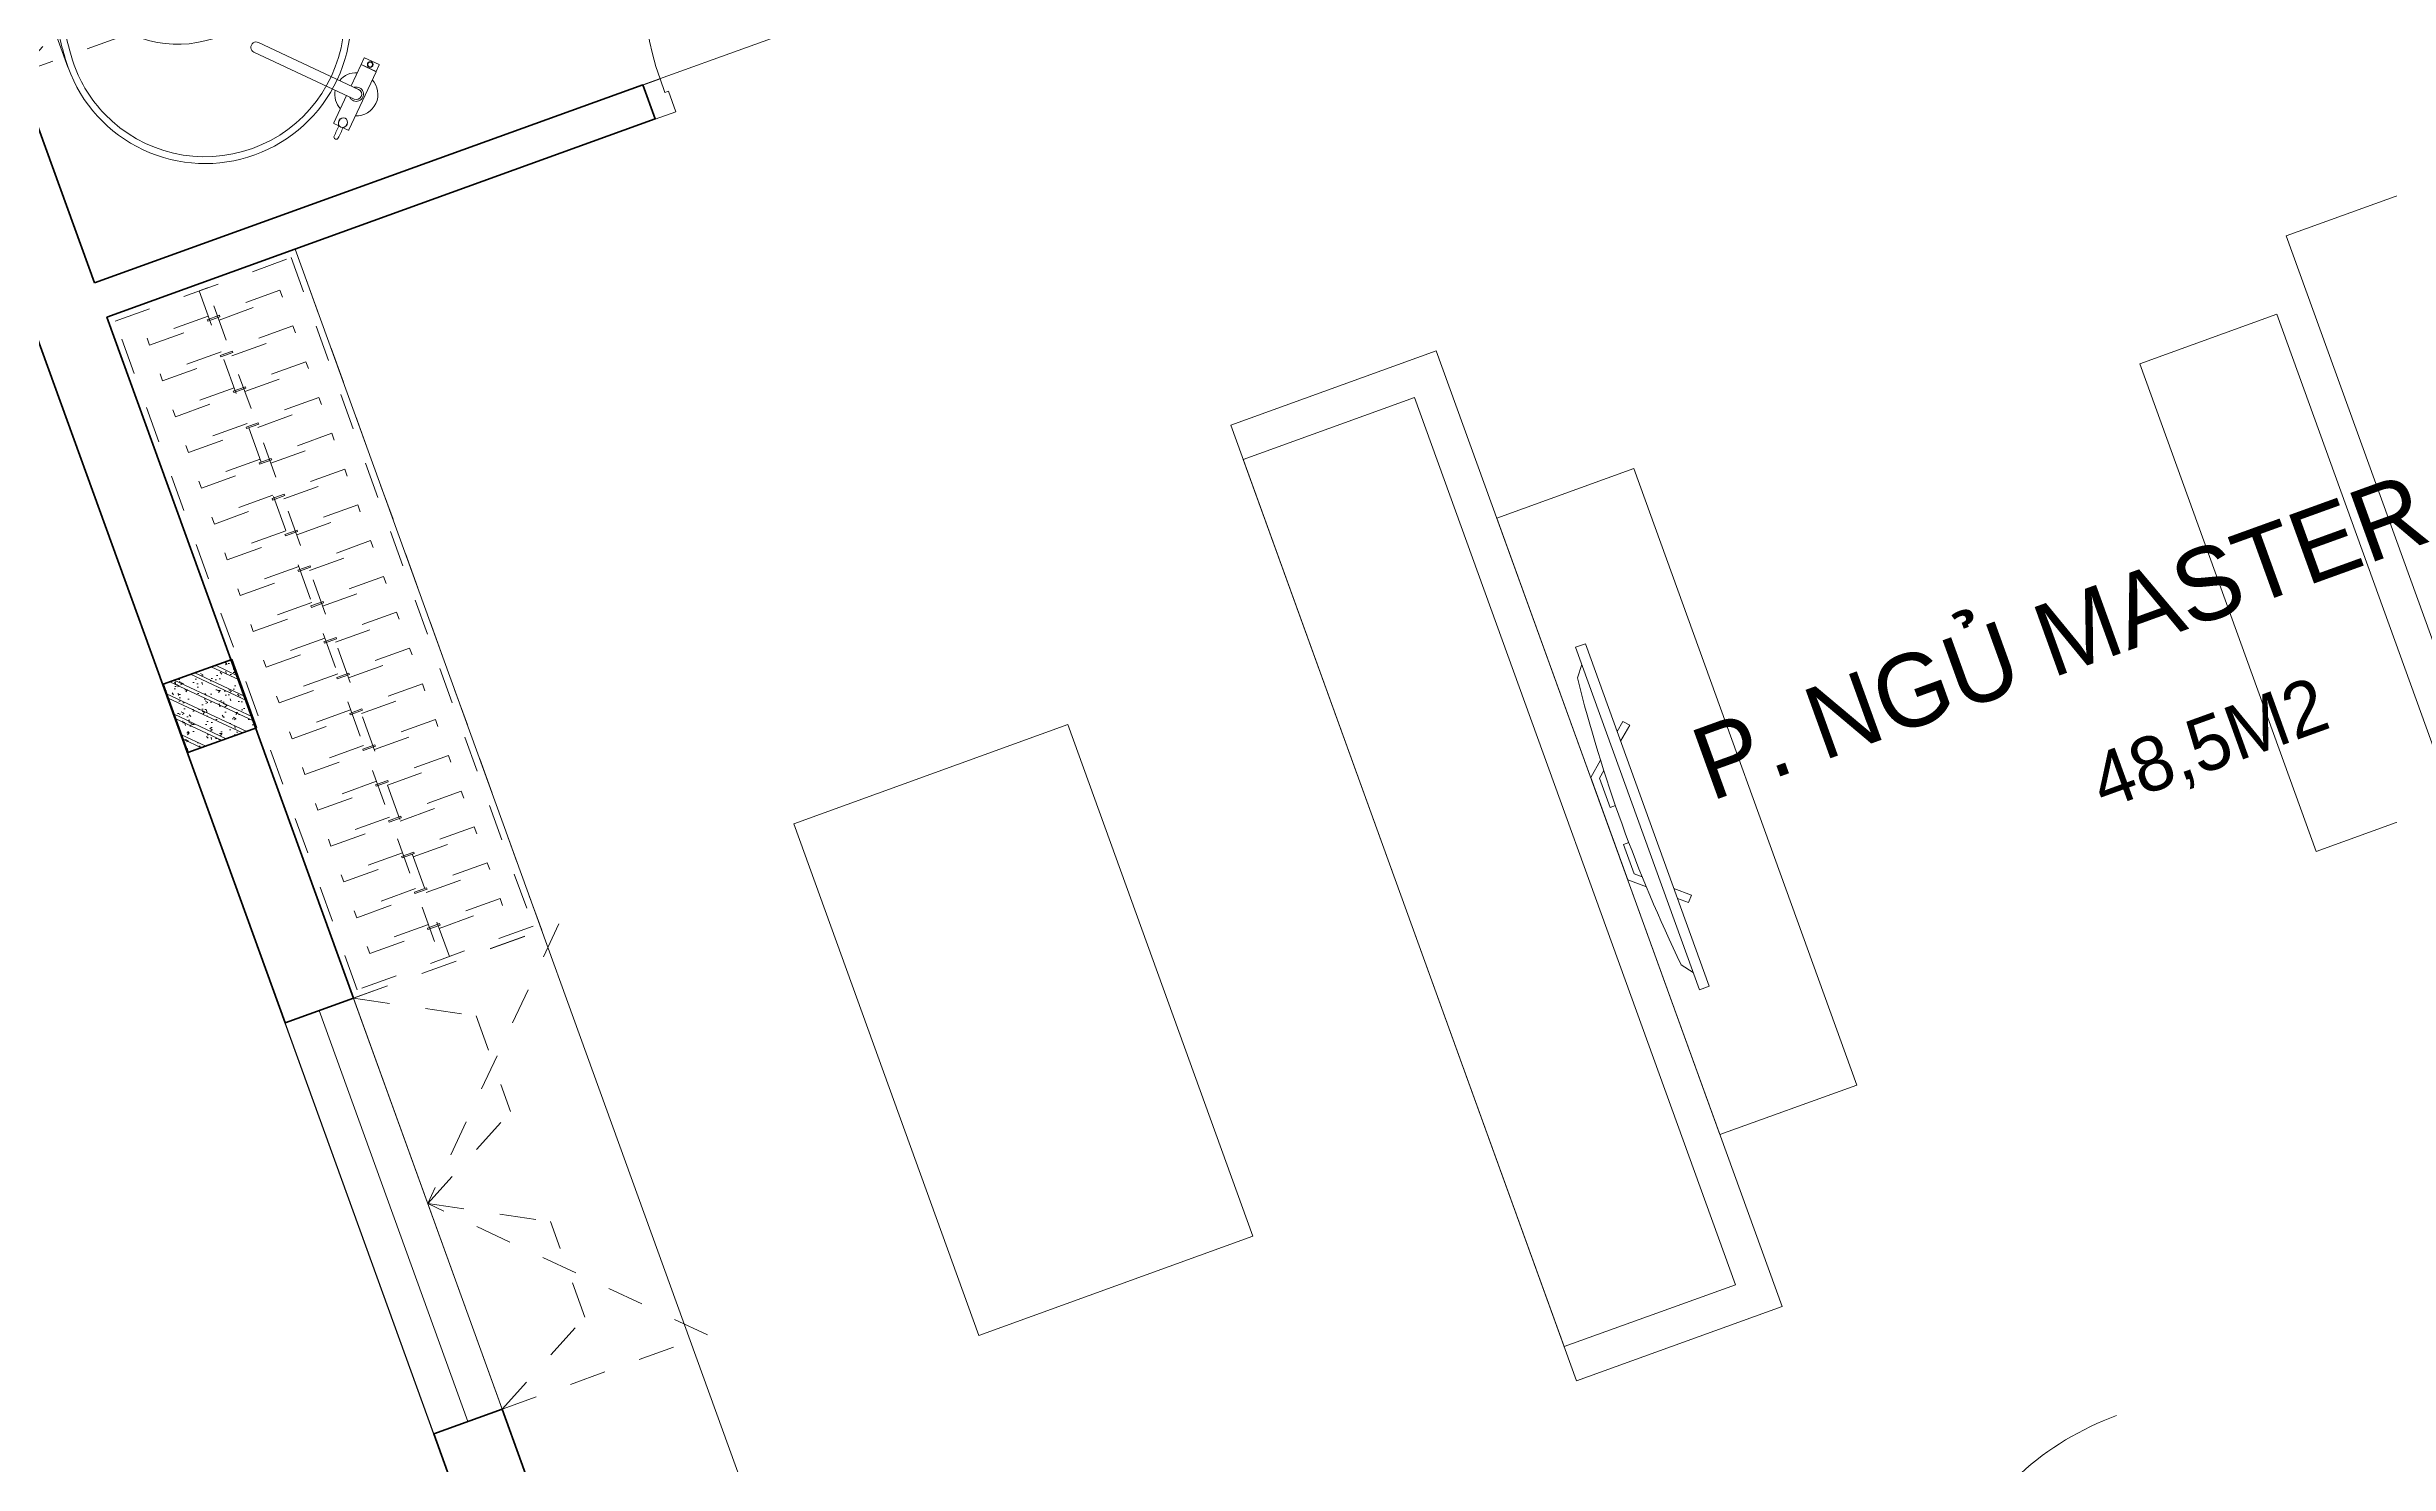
# Model space of a CAD drawing. Header units: metres. Extents: x 568332 to 569219, y 2065964 to 2066430.
# Drawn here: x 568581.48 to 568587.91, y 2066339.52 to 2066343.41 of the extents above; entities that cross this region are included whole.
import ezdxf

# ---------------------------------------------------------------- set-up
doc = ezdxf.new("R2010")
doc.units = ezdxf.units.M
for name, pattern in [('$AUDIT_BAD_LTYPE2', [0]), ('HIDDEN2', [0.1875, 0.125, -0.0625]), ('X-5M-G-MB PHONGNGU$0$HIDDEN2', [0.1875, 0.125, -0.0625])]:
    doc.linetypes.add(name, pattern=pattern)
doc.layers.get('0').update_dxf_attribs({"linetype": 'CONTINUOUS'})
doc.layers.get('DEFPOINTS').update_dxf_attribs({"linetype": 'CONTINUOUS'})
for name, color, linetype, lineweight in [('-DOOR', 137, 'CONTINUOUS', 9), ('-FURNITURE', 46, 'CONTINUOUS', 9), ('-HATCH', 8, 'CONTINUOUS', 5), ('-LINE2', 252, 'CONTINUOUS', 9), ('-STEEL1', 1, 'CONTINUOUS', 35), ('-WALL', 4, 'CONTINUOUS', 35), ('TEXT25', 2, 'CONTINUOUS', 13)]:
    doc.layers.add(name, color=color, linetype=linetype, lineweight=lineweight)
doc.layers.add('APOLIC', color=7, linetype='CONTINUOUS')
doc.layers.add('LoLK', color=6, linetype='CONTINUOUS')
doc.styles.add('SVN_AVO_thuong', font='')
doc.styles.add('T1', font='', dxfattribs={"height": 200})
doc.styles.get('SVN_AVO_thuong').set_extended_font_data('SVN-Avo')
doc.styles.get('T1').set_extended_font_data('VNgeometric Light')

# ---------------------------------------------------------------- blocks, each defined once
blk = doc.blocks.new('*U292')
at = {"ltscale": 0.3}
for points in [[(1072.648608955455, 0, 0.4142135623730951), (50, 1022.648608955455, 0.4142135623730951)], [(1072.648608955456, 0, -0.4142135623730951), (2040.997291771643, 968.3486828161876, -0.4142135623730951)]]:
    blk.add_lwpolyline(points, format="xyb", dxfattribs=at)
for points in [[(607.832537065732, 597.8121955390618), (727.7715124857222, 717.7511709590519), (747.7613417223872, 697.761341722387), (727.7715124857427, 677.7715124857425), (711.7796490964148, 693.7633758750703), (611.8305029130692, 593.8142296917247)], [(0, 0), (50, 0), (50, -40), (60, -40), (60, -245.9999999543969), (0, -245.9999999543969)], [(2090.997291771643, 0), (2040.997291771643, 0), (2040.997291771643, -40), (2030.997291771643, -40), (2030.997291771643, -245.9999999543969), (2090.997291771643, -245.9999999543969)]]:
    blk.add_lwpolyline(points, close=True)
for points in [[(702.4110880447375, 652.4110880447372), (730.6953592921994, 624.1268167972753), (801.4060374108542, 694.8374949159302), (773.1217661633923, 723.1217661633921), (702.4110880447375, 652.4110880447372)], [(704.4658889366618, 654.4658889366615), (120.7106781186548, 70.71067811865474)], [(1426.98204971791, 614.0152420537327), (1398.697778470448, 585.730970806271), (1327.987100351793, 656.4416489249254), (1356.271371599255, 684.7259201723875), (1426.98204971791, 614.0152420537327)], [(1424.927248825986, 616.0700429456567), (1970.286613652989, 70.71067811865441)], [(120.7106781186548, 70.71067811865474), (148.9949493661167, 42.42640687119284), (78.2842712474619, -28.2842712474619), (50, 0), (120.7106781186548, 70.71067811865474)], [(1970.286613652989, 70.71067811865441), (1942.002342405526, 42.42640687119251), (2012.713020524181, -28.28427124746213), (2040.997291771643, -2.273736754432321e-13), (1970.286613652989, 70.71067811865441)]]:
    blk.add_lwpolyline(points)
at = {"layer": 'APOLIC', "linetype": '$AUDIT_BAD_LTYPE2'}
for p, q in [((134.8528137423857, 56.56854249492379), (716.5532236684685, 638.2689524210064)), ((730.6953592921994, 624.1268167972753), (148.9949493661167, 42.42640687119284)), ((1398.697778470448, 585.730970806271), (1942.002342405526, 42.42640687119251)), ((1956.144478029257, 56.56854249492335), (1412.839914094179, 599.8731064300016))]:
    blk.add_line(p, q, dxfattribs=at)
blk = doc.blocks.new('A$Ca4813e04')
at = {"layer": '-FURNITURE'}
blk.add_line((499.9998380669276, 800.000044790082), (499.99983775086, 2800.000045057328), dxfattribs=at)
for points in [[(-0.0001582506229169667, 3600.000101939047), (-0.0001585004501976073, 2800.000102246064), (499.9998414995498, 2800.000102158345), (499.9998417493771, 3600.000101851329)], [(2000.000557642023, 2800.000045057328), (-0.0001620418042875826, 2800.000045057328), (-0.0001620418042875826, 800.0000447058119), (2000.000557642023, 800.0000447058119)], [(384.3573303839075, 2625.499924773248), (78.29983779555187, 2625.499924773248), (78.29983779555187, 1825.999924719566), (384.3573303839075, 1825.999924719566)], [(384.3573305174359, 1764.49992477319), (78.29983792616986, 1764.49992477319), (78.29983792616986, 981.4999247195665), (384.3573305174359, 981.4999247195665)], [(-0.0001582506229169667, 0.0001014998415485024), (-0.0001585004501976073, 800.0001011928543), (499.9998414995498, 800.0001012805733), (499.9998417493771, 0.000101587560493499)]]:
    blk.add_lwpolyline(points, close=True, dxfattribs=at)
blk = doc.blocks.new('A$C52EE6B0C')
for p, q in [((-17.20769670707523, 15.73427220259327), (17.21740616677562, 15.73427220259327)), ((-17.20769664159161, -15.76179078378482), (17.25286010079435, -15.76177874789573))]:
    blk.add_line(p, q)
for radius in [1.2047244094, 1.0625984252]:
    blk.add_circle((0.004854760598391294, -0.01375929062487558), radius)
for centre, radius, start, end in [((-17.24314525874797, -0.01207868778146803), 15.74633857169191, 90.00004679933201, 180.0060212317107), ((-18.18116453613038, -21.56814891623799), 37.31420158923805, 80.32537186998005, 88.55949406869577), ((10.00461303815246, 158.7953360565007), 145.2428134353977, 261.321760178495, 262.6566174950622), ((-9.994903516751947, 158.7953360565007), 145.2428134353977, 277.3433825049378, 278.678239821505), ((18.19087405753089, -21.56814891623799), 37.31420158923805, 91.44050593130423, 99.67462813001998), ((17.25285478011938, -0.01207868778146803), 15.74633857169191, 359.9939787682893, 89.999953200668), ((-17.21041953764507, 0.001682114729192108), 15.03342542002128, 114.0143397923319, 180.0588324882195), ((-17.25508472573711, 0.1019342582440004), 14.92367355756088, 89.89259614786677, 114.0143398310184), ((-17.85723445771146, -16.41196067107376), 31.44385665188106, 80.95530103647799, 88.85173392611411), ((3.492732717044419, 116.0118507486186), 102.6900642221361, 260.8064278436171, 264.356453546728), ((-0.8758374273893423, 77.0744670072454), 62.80248494290996, 262.9722866301048, 270.8034968767962), ((-0.2559751088847406, -36.67531980102649), 49.54707038386372, 89.69837733597764, 98.51976196149644), ((-0.4392543211579323, 89.40770245710155), 75.83928513553873, 265.3361413481834, 270.3355216603239), ((0.8855469487607479, 77.0744670072454), 62.80248494290996, 269.1965031232039, 277.0277133698951), ((0.5786736126174219, 84.46415005414747), 70.89675459107134, 269.5362586194438, 275.7509718273354), ((0.26568463028525, -36.67531980102649), 49.54707038386372, 81.48023803850357, 90.30162266402236), ((-18.4352474148327, 226.8786012548953), 214.5500408366301, 276.9922117853802, 278.5967700074263), ((17.49661970126908, -11.01489087357186), 26.04177352760918, 90.57161639594337, 98.52623542419117), ((17.38028173809289, 0.6458196171442978), 14.38048270410287, 65.5240217261104, 90.57161639594337), ((17.03142645675689, -0.1205247127218172), 15.22249436628161, 0.4018525137937155, 65.5240217261104), ((-7.450100970658241, -0.4025184732163325), 12.18724008712164, 113.3669392692271, 178.1720206420629), ((-5.419667109847069, -2.205582012422383), 14.69270855791083, 98.51976196149644, 117.8512947361469), ((5.429376631247578, -2.205582012422383), 14.69270855791083, 62.14870526385309, 81.48023803850357), ((7.459810492087854, -0.4025184732163325), 12.18724008712164, 1.827979357937088, 66.63306073077288), ((28.29923964393674, 2.770475775178056), 0.2863587186237817, 160.8078893687392, 185.677575747249), ((1.032724158198107, 0.0596931052277796), 27.11457574387047, 359.8447870516113, 5.677575747249001), ((28.14528837171383, 2.82406351249665), 0.1233475539422422, 123.474108831765, 160.8078893687392), ((28.11764562025201, 2.865868186636362), 0.07323016681635565, 85.79124561711077, 123.474108831765), ((28.11499697584077, 2.829875804425683), 0.1093198730242431, 39.09426345110634, 85.79124561711077), ((27.9923979784362, 2.718469867249951), 0.2748749163090767, 4.941295606222266, 41.00239497281166), ((1.841417531803017, 0.05082119413418695), 26.56153366930607, 359.8606935406443, 5.815426488843808), ((-17.24314525874797, -0.01544044824549928), 15.74633857169191, 179.9939787682893, 269.999953200668), ((-17.21041951692314, -0.02920073014684021), 15.03342545060523, 179.9411309193374, 245.9856601689816), ((-7.450100970658241, 0.3749993371893652), 12.18724008712164, 181.8279793579371, 246.6330607307729), ((7.459810492087854, 0.3749993371893652), 12.18724008712164, 293.3669392692271, 358.1720206420629), ((17.25285478011938, -0.01544044824549928), 15.74633857169191, 270.000046799332, 0.006021231710728335), ((17.0314264257031, 0.09300610912032425), 15.22249441194929, 294.4759783475301, 359.5981396082714), ((1.032724158198107, -0.08721224125474691), 27.11457574387047, 354.322424252751, 0.1552129483886985), ((1.841417531803017, -0.07834033016115427), 26.56153366930607, 354.1845735111562, 0.1393064593556944), ((28.29923964393674, -2.797994911205024), 0.2863587186237817, 174.322424252751, 199.1921106312608), ((28.14528837171383, -2.851582648523618), 0.1233475539422422, 199.1921106312608, 236.525891168235), ((28.11764562025201, -2.89338732266333), 0.07323016681635565, 236.525891168235, 274.2087543828892), ((28.11499697584077, -2.85739494045265), 0.1093198730242431, 274.2087543828892, 320.9057365488936), ((27.9923979784362, -2.745989003276918), 0.2748749163090767, 318.9976050271883, 355.0587043937777), ((-5.419667109847069, 2.178062876395416), 14.69270855791083, 242.1487052638531, 261.4802380385036), ((-0.2559751088847406, 36.64780066499952), 49.54707038386372, 261.4802380385036, 270.3016226640223), ((0.26568463028525, 36.64780066499952), 49.54707038386372, 269.6983773359776, 278.5197619614964), ((5.429376631247578, 2.178062876395416), 14.69270855791083, 278.5197619614964, 297.8512947361469), ((-17.25508472573711, -0.1294528978760354), 14.92367355756088, 245.9856601689816, 270.1074038521332), ((-17.85723445771146, 16.38444203144172), 31.44385665188106, 271.1482660738859, 279.044698963522), ((3.492732717044419, -116.0393693881924), 102.6900642221361, 95.64354645327202, 99.19357215638293), ((10.00461303815246, -158.8228551925276), 145.2428134353977, 97.3433825049378, 98.67823982150497), ((-0.8758374273893423, -77.10198614327237), 62.80248494290996, 89.19650312320385, 97.02771336989514), ((-0.4392543211579323, -89.43522109673359), 75.83928513553873, 89.66447833967614, 94.66385865181664), ((0.5786736126174219, -84.4916686937795), 70.89675459107134, 84.24902817266455, 90.4637413805562), ((0.8855469487607479, -77.10198614327237), 62.80248494290996, 82.97228663010486, 90.80349687679617), ((-18.4352474148327, -226.9061198945274), 214.5500408366301, 81.40322999257371, 83.00778821461982), ((-9.994903516751947, -158.8228551925276), 145.2428134353977, 81.32176017849503, 82.65661749506219), ((17.49661970126908, 10.98737223393982), 26.04177352760918, 261.4737645758088, 269.4283836040566), ((17.38028173809289, -0.6733382567763329), 14.38048270410287, 269.4283836040566, 294.4759782738896), ((-18.18116453613038, 21.54062978021102), 37.31420158923805, 271.4405059313042, 279.6746281300199), ((18.19087405753089, 21.54062978021102), 37.31420158923805, 260.32537186998, 268.5594940686958)]:
    blk.add_arc(centre, radius, start, end)
at = {"layer": 'DEFPOINTS'}
for tag, p in [('MODELNUMBER', (0, 0)), ('TRADENAME', (0, -0.001666666648816317)), ('PRODUCT', (0, -0.003333333355840296)), ('MATERIAL', (0, -0.005000000004656613))]:
    blk.add_attdef(tag, p, '', height=0.001, dxfattribs=at)
blk = doc.blocks.new('A$C4D835AF5')
at = {"layer": '-FURNITURE', "ltscale": 8}
for p, q in [((-3.937007874133997, 0.3346456687140744), (-3.937007874133997, 0.8661417323164642)), ((-3.856363968050573, 0.3149606298829895), (-3.917322834720835, 0.3149606298829895)), ((3.14960629917914, 0.905511811026372), (-3.897637795307674, 0.905511811026372)), ((-3.549881889834069, 0.4615121080132667), (-3.549881889834069, 0.4918150943994988)), ((-3.339881889871322, 0.4918150943994988), (-3.339881889871322, 0.4615121080132667)), ((-0.5905511811724864, 0), (-0.5905511811724864, -12.08661417319672)), ((0.5905511810560711, 0), (0.5905511810560711, -12.08661417319672)), ((3.14960629917914, -0.9055118109972682), (3.14960629917914, 0.905511811026372)), ((3.169291338417679, 0.8956692913197912), (3.14960629917914, 0.8956692913197912)), ((3.169291338417679, -0.8956692912906874), (3.169291338417679, 0.8956692913197912)), ((3.188976377830841, 0.905511811026372), (3.976377952611074, 0.905511811026372)), ((3.996062992024235, -0.8858222072885837), (3.996062992024235, 0.8858183881966397)), ((-3.937007874133997, -0.8661417323164642), (-3.937007874133997, -0.3346456698782276)), ((-3.859123134170659, -0.3149606298829895), (-3.917322834720835, -0.3149606298829895)), ((-0.5905511811724864, -0.9055118109972682), (-3.897637795307674, -0.9055118109972682)), ((-3.702086295757908, -0.4482994973659515), (-3.703305563307367, -0.4183928251150064)), ((-3.626116961007938, -0.4552132484968752), (-3.624325704469811, -0.4472871391335502)), ((-3.592593900160864, -0.4693618138844613), (-3.593808271281887, -0.4553162374941166)), ((-3.516390349017456, -0.4728221969853621), (-3.515662283170968, -0.4687519224826247)), ((-3.483023508393671, -0.4913916403020266), (-3.485677747870795, -0.4713251190551091)), ((-3.406740271369927, -0.4913916403020266), (-3.404085924616084, -0.4713243082514964)), ((-3.373373430629726, -0.4728221969853621), (-3.374101741297636, -0.4687505542242434)), ((-3.297169879544526, -0.4693618138844613), (-3.295955249399412, -0.4553132418950554)), ((-3.263646818697453, -0.4552132484968752), (-3.265438825008459, -0.4472838216461241)), ((-3.187677483947482, -0.4482994973659515), (-3.186458005278837, -0.4183876432944089)), ((3.14960629917914, -0.9055118109972682), (0.5905511810560711, -0.9055118109972682)), ((3.169291338417679, -0.8956692912906874), (3.14960629917914, -0.8956692912906874)), ((3.188976377830841, -0.9055118109972682), (3.976377952611074, -0.9055118109972682))]:
    blk.add_line(p, q, dxfattribs=at)
for radius in [0.3110236219999999, 0.264425112]:
    blk.add_circle((3.582677165279165, 0), radius, dxfattribs=at)
for centre, radius, start, end in [((-5.172746209602337, -0.009833991935011), 0.2398274364867001, 175.3988683949836, 267.683684738816), ((-5.162281866127159, 0.001097322150599211), 0.2496571373087167, 92.26055198415715, 178.0931381794738), ((-5.411562051915098, -2528.914153773454), 2529.164725280366, 89.9660810117202, 89.99457585702427), ((-3.897637795307674, 0.8661417323164642), 0.03937007869999999, 90, 180), ((-3.917322834720835, 0.334645669296151), 0.0196850394, 180, 270), ((-3.444696608930826, -0.1800324727082625), 0.6800319107999998, 90.0155575041171, 98.89806549202986), ((-3.445067178807221, -0.1800325420044828), 0.6800319804999999, 81.10193476241767, 89.98433540355451), ((-5.820766091346741e-11, 0), 2.3622047244, 22.54031043733562, 157.4596895626644), ((-5.820766091346741e-11, 0), 0.7874015747999998, 318.5903779145428, 221.4096220854572), ((-5.820766091346741e-11, 0), 0.5905511810999999, 0, 180), ((3.188976377830841, 0.8858267717296258), 0.0196850394, 90, 180), ((3.976377952611074, 0.8858267717296258), 0.0196850394, 0, 90), ((-4.563514047302306, 275.4393603570643), 275.6895205756396, 269.8713704548476, 270.134413801293), ((-3.917322834720835, -0.334645669296151), 0.0196850394, 90, 180), ((-3.897637795307674, -0.8661417323164642), 0.03937007869999999, 180, 270), ((-3.69050836347742, -0.4472920451080427), 0.01162168131717254, 184.9730588167124, 258.0340652050838), ((-3.646140178490896, -0.2514027326542418), 0.2124717066311285, 257.2815863172942, 272.5837431166033), ((-3.637047897733282, -0.4523756541602779), 0.01129324217511807, 272.4656825237923, 345.4476281752974), ((-3.581550852512009, -0.4681202150823083), 0.01111262650185997, 186.4149760746678, 247.4426638316044), ((-3.544597993255593, -0.2922010583861265), 0.190689105969796, 257.5175194414243, 274.7853332085882), ((-3.528885980602354, -0.4692233995883726), 0.01300354377461912, 270.8627506118385, 343.9333648868276), ((-3.471052158158273, -0.4887641616223846), 0.01225629918881619, 192.3790292665462, 260.142289403178), ((-3.445049900154117, -0.295684714539675), 0.2070703525339242, 262.2005895473907, 277.9341143868692), ((-3.417906698421575, -0.4895470514893532), 0.01131775609399448, 277.3077516790804, 350.6199838641652), ((-3.361692738719285, -0.4698820120247547), 0.01204505090893129, 194.128595859641, 259.0416995531207), ((-3.342932183295488, -0.2742454641556833), 0.2085271705549764, 264.2062775251951, 279.0284077801071), ((-3.310024282021914, -0.4671465401770547), 0.01304389132053663, 269.1875638990808, 350.2219325995679), ((-3.252893783501349, -0.4524938771792222), 0.01109156189044463, 194.1921654394817, 261.8514003855582), ((-3.243402015476022, -0.2392133744724561), 0.2245328352159587, 267.1755962354845, 281.6727780298017), ((-3.20032295252895, -0.4465554517519195), 0.01276517026006314, 280.6032237323427, 352.1473828500294), ((-5.820766091346741e-11, 0), 2.3622047244, 202.5403104373356, 255.4906014981622), ((-5.820766091346741e-11, 0), 2.3622047244, 284.5092583305358, 337.4596895626644), ((3.188976377830841, -0.8858267716132104), 0.0196850394, 180, 270), ((3.976377952611074, -0.8858267716132104), 0.0196850394, 270, 0), ((-5.820766091346741e-11, -12.08661417319672), 0.5905511810999999, 180, 0)]:
    blk.add_arc(centre, radius, start, end, dxfattribs=at)
blk.add_ellipse((-3.444881830888335, -0.001299991592532024), major_axis=(0.5549964930499999, 1.979270000163069e-05), ratio=0.8491940411667758, dxfattribs=at)
for tag, p in [('TRADENAME', (-0.004336408572271466, 0.006709126027999446)), ('MODELNUMBER', (-0.004336408572271466, 0.008375792705919594)), ('PRODUCT', (-0.004336408572271466, 0.005042459379183128)), ('MATERIAL', (-0.004336408572271466, 0.003375792701262981))]:
    blk.add_attdef(tag, p, '', height=0.0009999999999999998, dxfattribs=at)
blk = doc.blocks.new('A$C06914B9D')
at = {"layer": '-FURNITURE', "ltscale": 5}
for p, q in [((294.6599550954998, -1372.946706551127), (294.593063864857, -1495.269907747395)), ((614.665790906176, -1373.70155921299), (614.5996415428817, -1494.51505508367))]:
    blk.add_line(p, q, dxfattribs=at)
for centre, radius, start, end in [((328.8346441350877, -1372.66104604397), 34.19417278572232, 97.79750243114067, 180.4786434526077), ((449.6535268053412, -3017.262859358452), 1683.161974464355, 85.38531070553488, 94.27462811831235), ((580.4543413612992, -1373.438239138573), 34.19417278572232, 359.5587913520952, 82.23993242046836), ((328.802044255659, -1495.589171717875), 34.19417278572232, 179.4650466896836, 262.14618768116), ((449.2141993120313, 149.0575992399827), 1683.174451148718, 265.7381508570538, 274.6274353096679), ((580.4225383251905, -1494.74476924073), 34.19417278572232, 277.7037576780962, 0.384898782282091)]:
    blk.add_arc(centre, radius, start, end, dxfattribs=at)
at = {"layer": '-FURNITURE', "ltscale": 8}
ref = blk.add_blockref('A$C4D835AF5', (131.1496618650854, -111.8140449207276), dxfattribs=dict(at, xscale=-25.08682081009749, yscale=25.08682081009749, zscale=25.08682081009749, rotation=45.00000000000001))
ref.add_attrib('MODELNUMBER', 'K-T97328-4', (131.0602679159492, -111.5708033395931), dxfattribs={"layer": 'DEFPOINTS', "height": 0.02508682081009749, "rotation": 224.9999999245364})
ref.add_attrib('TRADENAME', 'PURIST', (131.0898330230266, -111.6003684485331), dxfattribs={"layer": 'DEFPOINTS', "height": 0.02508682081009749, "rotation": 224.9999999245364})
ref.add_attrib('PRODUCT', 'BATH FILLER', (131.1193981114775, -111.6299335351214), dxfattribs={"layer": 'DEFPOINTS', "height": 0.02508682081009749, "rotation": 224.9999999245364})
ref.add_attrib('MATERIAL', 'PREMIUM MATERIALS', (131.1489632185549, -111.6594986421987), dxfattribs={"layer": 'DEFPOINTS', "height": 0.02508682081009749, "rotation": 224.9999999245364})
at = {"layer": '-FURNITURE'}
ref = blk.add_blockref('A$C52EE6B0C', (450.3224925715476, -887.8775309827179), dxfattribs=dict(at, xscale=25.39829667096628, yscale=25.39829667096628, zscale=25.39829667096628, rotation=270))
ref.add_attrib('MODELNUMBER', 'K-1800', (450.3224925715476, -887.8775309827179), dxfattribs={"layer": 'DEFPOINTS', "height": 0.02539829667096628, "rotation": 270})
ref.add_attrib('TRADENAME', 'ABRAZO', (450.2801620643586, -897.8758592382073), dxfattribs={"layer": 'DEFPOINTS', "height": 0.02539829667096628, "rotation": 270})
ref.add_attrib('PRODUCT', 'BATH', (450.2378315906972, -897.8758592456579), dxfattribs={"layer": 'DEFPOINTS', "height": 0.02539829667096628, "rotation": 270})
ref.add_attrib('MATERIAL', 'LITHOCAST', (450.1955010872334, -897.8758592493832), dxfattribs={"layer": 'DEFPOINTS', "height": 0.02539829667096628, "rotation": 270})
blk = doc.blocks.new('*U18')
at = {"linetype": '$AUDIT_BAD_LTYPE2'}
for p, q in [((70, 100), (69.99999999999999, 599.9999999999982)), ((89.99999999999999, 599.9999999999982), (90, 100))]:
    blk.add_line(p, q, dxfattribs=at)
for points in [[(49.99999999999999, 599.9999999999982), (89.99999999999999, 599.9999999999982), (89.99999999999999, 699.9999999999982), (49.99999999999999, 699.9999999999982), (49.99999999999999, 599.9999999999982)], [(49.99999999999999, 602.9059272893337), (50, 100)], [(50, 100), (90, 100), (90, 0), (50, 0), (50, 100)]]:
    blk.add_lwpolyline(points)
for points in [[(118.2698876160139, 494.5156181119073), (118.2698876160139, 664.1349438079906), (89.99999999999999, 664.1349438079906), (89.99999999999999, 635.8650561920058), (112.6159100928053, 635.8650561920058), (112.6159100928053, 494.5156181119073)], [(0, 0), (50, 0), (50, -40), (60, -40), (60, -100.0001724930698), (0, -100.0001724930698)], [(799.9999999999982, 7.105427357601134e-15), (749.9999999999982, 7.105427357601134e-15), (749.9999999999982, -40), (739.9999999999982, -40), (739.9999999999982, -100.0001724930698), (799.9999999999982, -100.0001724930698)]]:
    blk.add_lwpolyline(points, close=True)
at = {"linetype": '$AUDIT_BAD_LTYPE2', "ltscale": 0.3}
blk.add_arc((50, 0), 699.9999999999982, 0, 90, dxfattribs=at)
blk = doc.blocks.new('XR.MB.LM123$0$tvi 1')
blk.add_lwpolyline([(28.54445810673496, -2.291926648467779e-10), (28.54445810673496, -999.9999999999964), (-7.275957614183426e-12, -1000), (0, 0)], close=True)
for points in [[(28.54445810680045, -50.31958968611434), (52.37372755713295, -80.86315460130209)], [(-24.09820395050338, -235.5599978379832), (-39.09879504836863, -251.7939635238108)], [(0, -284.7849796677438), (-39.09879504836863, -251.7939635238108)], [(0, -255.9952397129928), (-24.09820395050338, -235.5599978379832)], [(69.66229681991535, -315.0836646851385), (111.1934016081432, -350.2927865858655), (111.193401608034, -649.712917566063), (69.68611289083492, -684.9110379843005)], [(89.09002233762294, -445.7449799550195), (89.09002233762294, -359.9578938602899), (70.91298945683957, -344.6203678706661)], [(89.09002233762294, -445.7449799550195), (73.49991829216015, -445.7449799550232)], [(89.09002233768115, -554.2550200447404), (89.09002233773936, -640.0421061392371), (70.91298945678864, -655.3796321293303)], [(89.09002233768115, -554.2550200447404), (73.49991829216015, -554.2550200447404)], [(0, -715.2150203320198), (-39.09879504836863, -748.2060364759491)], [(-24.09820395050338, -764.4400021620095), (-39.09879504836863, -748.2060364759491)], [(0, -744.004760287), (-24.09820395050338, -764.4400021620095)], [(28.54445810674224, -949.680410313882), (52.37372755713295, -919.1368453984578)]]:
    blk.add_lwpolyline(points)
blk.add_arc((-4025.16618952866, -499.9999999999964), 4099.025185406737, 354.1310878512652, 5.868912148527433)
blk = doc.blocks.new('*U294')
at = {"linetype": 'X-5M-G-MB PHONGNGU$0$HIDDEN2'}
for points in [[(0, 600.0000000004657), (0, 0), (2169.805171360719, -7.763894158336599e-10), (2169.805171360719, 599.9999999996893)], [(2149.805171360719, 579.999661371616), (2149.805171360719, 19.99966137161606), (20, 20.00000000046566), (20, 580.0000000004657)], [(2149.805171360719, 286.6991212946981), (2149.805171360719, 313.0991212946049), (20, 313.0991212953813), (19.99999859370291, 286.6991212952417)], [(113.7817614636733, 319.1750910408318), (109.4317788550979, 319.1750910408318), (109.4317788550979, 280.441767644881), (113.7817614636733, 280.441767644881)], [(227.7817614636733, 319.1750910407849), (223.4317788550979, 319.1750910407849), (223.4317788550979, 280.4417676448341), (227.7817614636733, 280.4417676448341)], [(341.7817614636733, 319.175091040738), (337.4317788550979, 319.175091040738), (337.4317788550979, 280.4417676447872), (341.7817614636733, 280.4417676447872)], [(455.7817614636733, 319.1750910406911), (451.4317788550979, 319.1750910406911), (451.4317788550979, 280.4417676447403), (455.7817614636733, 280.4417676447403)], [(569.7817614636733, 319.1750910406442), (565.431778855098, 319.1750910406442), (565.431778855098, 280.4417676446934), (569.7817614636733, 280.4417676446934)], [(683.7817614636733, 319.1750910405973), (679.431778855098, 319.1750910405973), (679.431778855098, 280.4417676446465), (683.7817614636733, 280.4417676446465)], [(797.7817614636733, 319.1750910405504), (793.431778855098, 319.1750910405504), (793.431778855098, 280.4417676445996), (797.7817614636733, 280.4417676445996)], [(911.7817614636733, 319.1750910405035), (907.431778855098, 319.1750910405035), (907.431778855098, 280.4417676445527), (911.7817614636733, 280.4417676445527)], [(1025.781761463673, 319.1750910404566), (1021.431778855098, 319.1750910404566), (1021.431778855098, 280.4417676445057), (1025.781761463673, 280.4417676445057)], [(1139.781761463673, 319.1750910404097), (1135.431778855098, 319.1750910404097), (1135.431778855098, 280.4417676444588), (1139.781761463673, 280.4417676444588)], [(1253.781761463673, 319.1750910403628), (1249.431778855098, 319.1750910403628), (1249.431778855098, 280.4417676444119), (1253.781761463673, 280.4417676444119)], [(1367.781761463673, 319.1750910403159), (1363.431778855098, 319.1750910403159), (1363.431778855098, 280.441767644365), (1367.781761463673, 280.441767644365)], [(1481.781761463673, 319.175091040269), (1477.431778855098, 319.175091040269), (1477.431778855098, 280.4417676443181), (1481.781761463673, 280.4417676443181)], [(1595.781761463673, 319.175091040222), (1591.431778855098, 319.175091040222), (1591.431778855098, 280.4417676442712), (1595.781761463673, 280.4417676442712)], [(1709.781761463673, 319.1750910401751), (1705.431778855098, 319.1750910401751), (1705.431778855098, 280.4417676442243), (1709.781761463673, 280.4417676442243)], [(1823.781761463673, 319.1750910401282), (1819.431778855098, 319.1750910401282), (1819.431778855098, 280.4417676441774), (1823.781761463673, 280.4417676441774)], [(1937.781761463673, 319.1750910400813), (1933.431778855098, 319.1750910400813), (1933.431778855098, 280.4417676441305), (1937.781761463673, 280.4417676441305)], [(2051.781761463673, 319.1750910400344), (2047.431778855098, 319.1750910400344), (2047.431778855098, 280.4417676440836), (2051.781761463673, 280.4417676440836)]]:
    blk.add_lwpolyline(points, close=True, dxfattribs=at)
for points in [[(122.2409142897814, 313.1103512093413), (122.2409142897814, 515.2497102723445), (100.1765458012815, 515.2497102723445), (100.1765458012815, 313.1103512093413)], [(236.2409142897814, 313.1103512092944), (236.2409142897814, 515.2497102722975), (214.1765458012815, 515.2497102722975), (214.1765458012815, 313.1103512092944)], [(350.2409142897814, 313.1103512092475), (350.2409142897814, 515.2497102722507), (328.1765458012815, 515.2497102722507), (328.1765458012815, 313.1103512092475)], [(464.2409142897814, 313.1103512092006), (464.2409142897814, 515.2497102722037), (442.1765458012815, 515.2497102722037), (442.1765458012815, 313.1103512092006)], [(578.2409142897814, 313.1103512091537), (578.2409142897814, 515.2497102721569), (556.1765458012815, 515.2497102721569), (556.1765458012815, 313.1103512091537)], [(692.2409142897814, 313.1103512091068), (692.2409142897814, 515.24971027211), (670.1765458012815, 515.24971027211), (670.1765458012815, 313.1103512091068)], [(806.2409142897814, 313.1103512090599), (806.2409142897814, 515.249710272063), (784.1765458012815, 515.249710272063), (784.1765458012815, 313.1103512090599)], [(920.2409142897814, 313.110351209013), (920.2409142897814, 515.2497102720162), (898.1765458012815, 515.2497102720162), (898.1765458012815, 313.110351209013)], [(1034.240914289781, 313.1103512089661), (1034.240914289781, 515.2497102719692), (1012.176545801281, 515.2497102719692), (1012.176545801281, 313.1103512089661)], [(1148.240914289781, 313.1103512089192), (1148.240914289781, 515.2497102719224), (1126.176545801281, 515.2497102719224), (1126.176545801281, 313.1103512089192)], [(1262.240914289781, 313.1103512088723), (1262.240914289781, 515.2497102718754), (1240.176545801281, 515.2497102718754), (1240.176545801281, 313.1103512088723)], [(1376.240914289781, 313.1103512088254), (1376.240914289781, 515.2497102718285), (1354.176545801281, 515.2497102718285), (1354.176545801281, 313.1103512088254)], [(1490.240914289781, 313.1103512087785), (1490.240914289781, 515.2497102717816), (1468.176545801281, 515.2497102717816), (1468.176545801281, 313.1103512087785)], [(1604.240914289781, 313.1103512087315), (1604.240914289781, 515.2497102717347), (1582.176545801281, 515.2497102717347), (1582.176545801281, 313.1103512087315)], [(1718.240914289781, 313.1103512086846), (1718.240914289781, 515.2497102716878), (1696.176545801281, 515.2497102716878), (1696.176545801281, 313.1103512086846)], [(1832.240914289781, 313.1103512086377), (1832.240914289781, 515.2497102716409), (1810.176545801281, 515.2497102716409), (1810.176545801281, 313.1103512086377)], [(1946.240914289781, 313.1103512085908), (1946.240914289781, 515.2497102715939), (1924.176545801281, 515.2497102715939), (1924.176545801281, 313.1103512085908)], [(2060.240914289781, 313.1103512085439), (2060.240914289781, 515.2497102715471), (2038.176545801281, 515.2497102715471), (2038.176545801281, 313.1103512085439)], [(100.1765458012815, 286.7103512094345), (100.1765458012815, 92.0852110228024), (122.2409142897814, 92.0852110228024), (122.2409142897814, 286.7103512094345)], [(214.1765458012815, 286.7103512093876), (214.1765458012815, 92.08521102275549), (236.2409142897814, 92.08521102275549), (236.2409142897814, 286.7103512093876)], [(328.1765458012815, 286.7103512093407), (328.1765458012815, 92.08521102270858), (350.2409142897814, 92.08521102270858), (350.2409142897814, 286.7103512093407)], [(442.1765458012815, 286.7103512092938), (442.1765458012815, 92.08521102266168), (464.2409142897814, 92.08521102266168), (464.2409142897814, 286.7103512092938)], [(556.1765458012815, 286.7103512092469), (556.1765458012815, 92.08521102261477), (578.2409142897814, 92.08521102261477), (578.2409142897814, 286.7103512092469)], [(670.1765458012815, 286.7103512092), (670.1765458012815, 92.08521102256786), (692.2409142897814, 92.08521102256786), (692.2409142897814, 286.7103512092)], [(784.1765458012815, 286.7103512091531), (784.1765458012815, 92.08521102252095), (806.2409142897814, 92.08521102252095), (806.2409142897814, 286.7103512091531)], [(898.1765458012815, 286.7103512091062), (898.1765458012815, 92.08521102247404), (920.2409142897814, 92.08521102247404), (920.2409142897814, 286.7103512091062)], [(1012.176545801281, 286.7103512090592), (1012.176545801281, 92.08521102242715), (1034.240914289781, 92.08521102242715), (1034.240914289781, 286.7103512090592)], [(1126.176545801281, 286.7103512090123), (1126.176545801281, 92.08521102238024), (1148.240914289781, 92.08521102238024), (1148.240914289781, 286.7103512090123)], [(1240.176545801281, 286.7103512089654), (1240.176545801281, 92.08521102233333), (1262.240914289781, 92.08521102233333), (1262.240914289781, 286.7103512089654)], [(1354.176545801281, 286.7103512089186), (1354.176545801281, 92.08521102228642), (1376.240914289781, 92.08521102228642), (1376.240914289781, 286.7103512089186)], [(1468.176545801281, 286.7103512088717), (1468.176545801281, 92.0852110222395), (1490.240914289781, 92.0852110222395), (1490.240914289781, 286.7103512088717)], [(1582.176545801281, 286.7103512088247), (1582.176545801281, 92.0852110221926), (1604.240914289781, 92.0852110221926), (1604.240914289781, 286.7103512088247)], [(1696.176545801281, 286.7103512087778), (1696.176545801281, 92.0852110221457), (1718.240914289781, 92.0852110221457), (1718.240914289781, 286.7103512087778)], [(1810.176545801281, 286.7103512087309), (1810.176545801281, 92.08521102209879), (1832.240914289781, 92.08521102209879), (1832.240914289781, 286.7103512087309)], [(1924.176545801281, 286.710351208684), (1924.176545801281, 92.08521102205188), (1946.240914289781, 92.08521102205188), (1946.240914289781, 286.710351208684)], [(2038.176545801281, 286.7103512086371), (2038.176545801281, 92.08521102200497), (2060.240914289781, 92.08521102200497), (2060.240914289781, 286.7103512086371)]]:
    blk.add_lwpolyline(points, dxfattribs=at)
blk = doc.blocks.new('D12')
at = {"layer": '-DOOR'}
for p, q in [((0, 200.0213350024052), (1200, 200.0213350024052)), ((0, 100), (1200, 100.2985981091746)), ((0, 0), (1200, 0.2985981091745802))]:
    blk.add_line(p, q, dxfattribs=at)
at = {"layer": '-LINE2', "linetype": 'HIDDEN2', "ltscale": 10}
for p, q in [((0, 200), (0, 800)), ((0, 800), (600, 200.0213350024052)), ((1200, 800), (600, 200.0213350024052)), ((1200, 200), (1200, 800)), ((1200, 200), (1200, 800)), ((0, 200.0213350024052), (160.3887441940024, 500)), ((160.3887441940024, 500), (439.4600093320769, 500.1492614196613)), ((600, 200.0213350024052), (439.4600093320769, 500.1492614196613)), ((600, 200.0213350024052), (760.5399906679231, 500.1492614196613)), ((1039.611255805998, 500), (760.5399906679231, 500.1492614196613)), ((1200, 200.0213350024052), (1039.611255805998, 500))]:
    blk.add_line(p, q, dxfattribs=at)
blk = doc.blocks.new('18x35')
at = {"layer": '-HATCH'}
h = blk.add_hatch(dxfattribs=at)
h.set_pattern_fill('CHAU-01', color=256, scale=10, angle=-1.272221872585407e-14, pattern_type=2)
h.set_pattern_definition([(49.99999999999999, (0, 0), (71.72601826007535, -6.275213498259527), [7.5, -82.5]), (355, (0, 0), (-13.87513336129999, 75.21921337000119), [6, -66]), (100.4514, (5.977167999997619, -0.5229339999999638), (57.85093817140217, 68.94395420609534), [6.374019000000001, -70.1142112]), (46.18419999999998, (0, 20), (106.7241048625644, -16.55190143290183), [11.25, -123.75]), (96.63559999999998, (8.89367449999554, 18.62066930000003), (93.46627055487036, 97.41178709004416), [9.561028799999994, -105.1713]), (351.1842, (0, 20), (93.46619451336275, 97.41186009253245), [9, -99]), (20.99999999999998, (10, 15), (59.69070521184616, -40.2618890665339), [7.5, -82.5]), (326.0000000000001, (10, 15), (24.33153319215819, 72.5150045046853), [6, -66]), (71.45139999999999, (14.97422329999972, 11.64483940000002), (84.022262858149, 32.25304967099522), [6.374019000000001, -70.1142112]), (37.49999999999998, (0, 0), (1.215985531729074, 33.28938538313115), [0, -65.19999999999999, 0, -67, 0, -66.25]), (7.499999999999987, (0, 0), (26.30695374421487, 39.44117118823602), [0, -38.2, 0, -63.7, 0, -25.25]), (327.5, (-22.30000000000291, 0), (53.3822436172409, -2.255487173437988), [0, -25, 0, -78, 0, -103.5]), (317.5, (-32.30000000000291, 0), (58.31861693423862, 10.01049823323176), [0, -32.5, 0, -51.8, 0, -73.5]), (44.99999999999999, (0, 0), (-30.05203820042826, 30.05203820042828), []), (44.99999999999999, (0, 12.25), (-30.05203820042826, 30.05203820042828), [])])
h.paths.add_polyline_path([(96508.03118051568, 47993.04977023201), (96508.03118051568, 47793.04977023201), (96708.03118051568, 47793.04977023201), (96708.03118051568, 47993.04977023201)])
at = {"layer": '-STEEL1'}
blk.add_lwpolyline([(96508.03118051568, 47793.04977023201), (96708.03118051568, 47793.04977023201), (96708.03118051568, 47993.04977023201), (96508.03118051568, 47993.04977023201)], close=True, dxfattribs=at)
blk = doc.blocks.new('M2-T3.4')
at = {"layer": '-DOOR'}
for p, q in [((568582.2305639144, 2066340.763576066), (568582.6386230141, 2066339.635329554)), ((568582.3241946254, 2066340.797454059), (568582.7322537252, 2066339.669207547)), ((568582.5447986976, 2066339.601395599), (568582.1367580153, 2066340.729650558))]:
    blk.add_line(p, q, dxfattribs=at)
at = {"layer": '-FURNITURE'}
for points in [[(568583.6034967446, 2066338.876319947), (568582.9042524885, 2066339.194256722), (568581.6474510318, 2066342.667756842), (568582.1646516799, 2066342.854805793)], [(568587.6030017677, 2066342.676010299), (568587.2268457819, 2066342.539971061), (568587.7111253716, 2066341.200911324), (568588.0872813574, 2066341.336950563)], [(568586.2453251377, 2066339.950707972), (568585.681091159, 2066339.746649115), (568584.7318815229, 2066342.371266035), (568585.2961155017, 2066342.575324892)], [(568586.1172763316, 2066340.010737159), (568585.6470813494, 2066339.840688111), (568584.7658913325, 2066342.277227038), (568585.2360863148, 2066342.447276086)], [(568585.4623192566, 2066342.115771828), (568585.8384752424, 2066342.251811066), (568586.4506518145, 2066340.559109129), (568586.0744958287, 2066340.423069891)], [(568584.2849585906, 2066341.548802859), (568583.5328990939, 2066341.276815692), (568584.041036535, 2066339.871787683), (568584.7930960318, 2066340.14377485)]]:
    blk.add_lwpolyline(points, close=True, dxfattribs=at)
at = {"layer": '-HATCH'}
blk.add_line((568583.8710174825, 2066343.577488995), (568583.1184580117, 2066343.306094867), dxfattribs=at)
at = {"layer": '-WALL'}
for p, q in [((568581.4057283485, 2066343.336405594), (568581.6135282848, 2066342.761827326)), ((568581.2184972134, 2066343.268692247), (568582.1367580153, 2066340.729650558)), ((568583.1184580117, 2066343.306094867), (568581.6135282848, 2066342.761827326)), ((568583.1184580117, 2066343.306094867), (568583.1524678213, 2066343.212055871)), ((568581.6478111374, 2066342.667887077), (568583.1524678213, 2066343.212055871)), ((568582.3243698135, 2066340.797501575), (568581.6478111374, 2066342.667887077)), ((568582.1367580153, 2066340.729650558), (568582.3243698135, 2066340.797501575)), ((568582.7324489318, 2066339.669264088), (568582.5447986976, 2066339.601395599)), ((568582.9042524885, 2066339.194256722), (568582.7324489318, 2066339.669264088)), ((568582.5447986976, 2066339.601395599), (568582.7453742819, 2066339.046793062))]:
    blk.add_line(p, q, dxfattribs=at)
at = {"layer": '-DOOR', "rotation": 19.88285069180808}
for name, p, xscale, yscale, zscale in [('*U18', (568583.8710174825, 2066343.577488995), -0.001, 0.001, 0.001), ('*U292', (568585.8703985056, 2066338.346559), 0.000813008130081301, 0.000813008130081301, 0.000813008130081301)]:
    blk.add_blockref(name, p, dxfattribs=dict(at, xscale=xscale, yscale=yscale, zscale=zscale))
at = {"layer": '-FURNITURE', "extrusion": (0, 0, -1)}
for name, p, xscale, yscale, zscale, rotation in [('*U294', (-568581.6474371995, 2066342.66775184), -0.0009166666666659741, 0.0009166666666659741, -0.0009166666666659741, 70.11714930819193), ('XR.MB.LM123$0$tvi 1', (-568586.0453076515, 2066340.830617748), -0.001, 0.001, 0.001, 160.1208390306003)]:
    blk.add_blockref(name, p, dxfattribs=dict(at, xscale=xscale, yscale=yscale, zscale=zscale, rotation=rotation))
at = {"layer": '-STEEL1', "xscale": -0.001, "yscale": 0.001, "zscale": 0.001, "rotation": 19.88285069180808}
blk.add_blockref('18x35', (568689.0678623047, 2066329.418062519), dxfattribs=at)
at = {"layer": '-WALL', "xscale": -0.001, "yscale": 0.001, "zscale": 0.001, "rotation": 19.88285069180808}
blk.add_blockref('A$Ca4813e04', (568590.4616313296, 2066340.93798243), dxfattribs=at)
at = {"yscale": 0.001, "zscale": 0.001}
for name, p, xscale, rotation in [('A$C06914B9D', (568582.4936196503, 2066343.219535104), 0.001, 199.8828506918081), ('D12', (568581.2172068286, 2066343.268556869), -0.001, 289.882850691808), ('D12', (568582.5441757322, 2066339.601187928), -0.001, 289.882850691808)]:
    blk.add_blockref(name, p, dxfattribs=dict(at, xscale=xscale, rotation=rotation))
at = {"layer": 'TEXT25'}
for s, height, style, p in [('P. NGỦ MASTER', 0.2, 'SVN_AVO_thuong', (568586.0494803754, 2066341.337688914)), ('48,5M2', 0.15, 'T1', (568587.1277202739, 2066341.315176168))]:
    blk.add_text(s, height=height, rotation=19.8828506924221, dxfattribs=dict(at, style=style)).set_placement(p)

msp = doc.modelspace()

# ---------------------------------------------------------------- block references
at = {"layer": 'LoLK'}
msp.add_blockref('M2-T3.4', (0, 0), dxfattribs=at)

doc.saveas('drawing.dxf')
